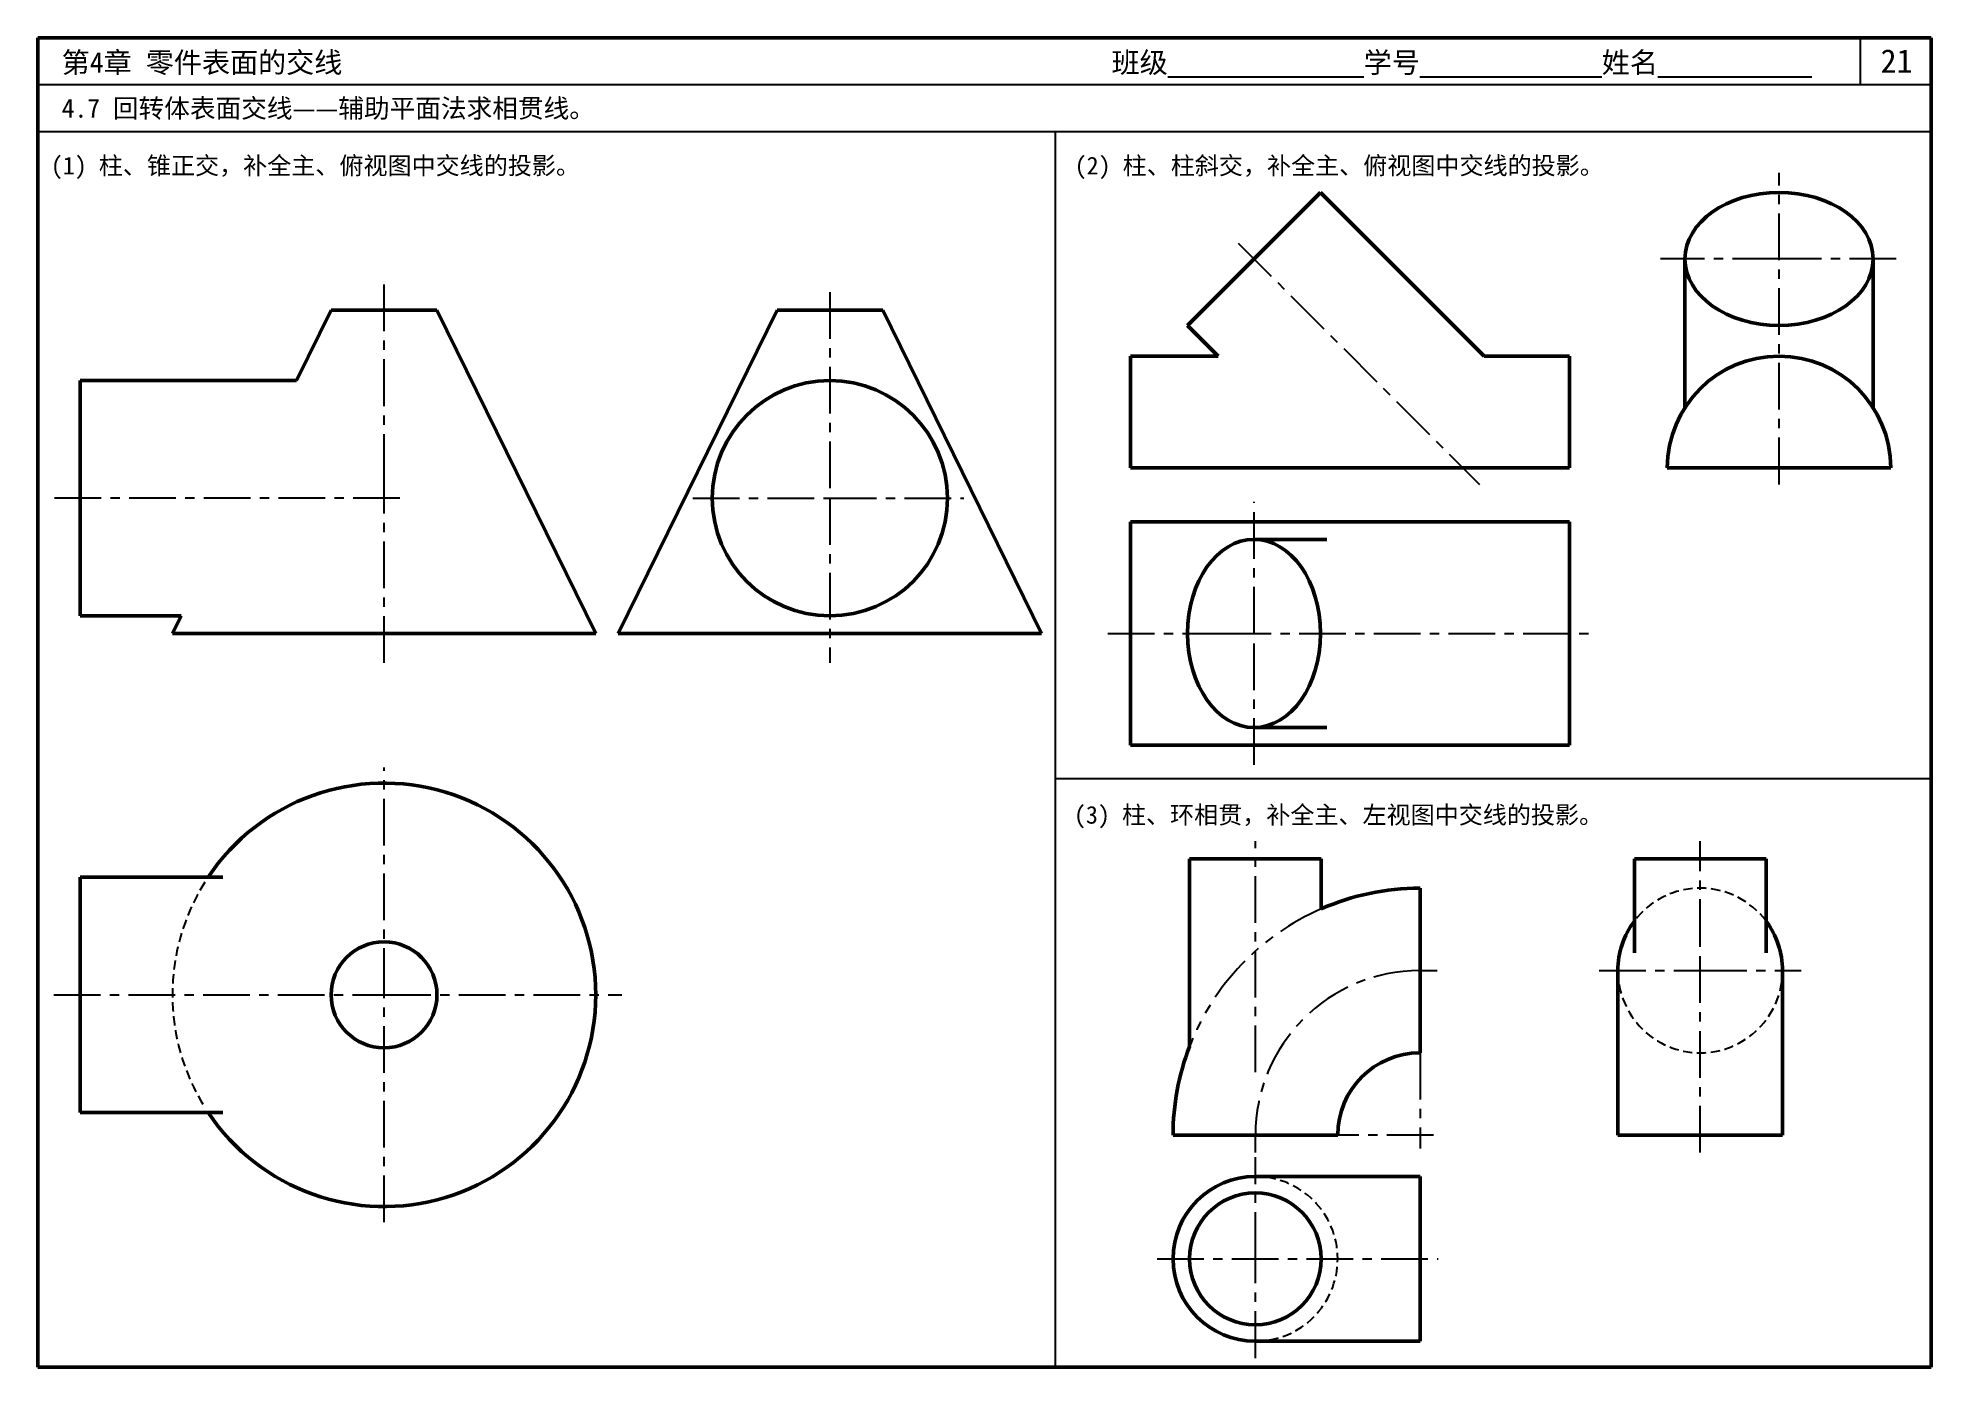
# Model space of a CAD drawing. Header units: millimetres. Extents: x 0 to 322, y 0 to 226.
import ezdxf

# ---------------------------------------------------------------- set-up
doc = ezdxf.new("R2010")
doc.units = ezdxf.units.MM
doc.header["$LTSCALE"] = 0.25
for name, pattern in [('CENTER', [50.8, 31.75, -6.35, 6.35, -6.35]), ('HIDDEN', [9.525, 6.35, -3.175]), ('PHANTOM', [63.5, 31.75, -6.35, 6.35, -6.35, 6.35, -6.35])]:
    doc.linetypes.add(name, pattern=pattern)
for name, color, linetype in [('双点划线层', 7, 'PHANTOM'), ('点画线层', 7, 'CENTER'), ('虚线层', 7, 'HIDDEN')]:
    doc.layers.add(name, color=color, linetype=linetype)
doc.layers.add('粗实线层', color=7, linetype='Continuous', lineweight=50)
doc.styles.add('宋体', font='SimSun.ttf', dxfattribs={"height": 3.5})

msp = doc.modelspace()

# ---------------------------------------------------------------- linework, layer by layer
at = {"lineweight": 50}
for p, q in [((322, 226), (0, 226)), ((0, 226), (0, 0)), ((322, 0), (322, 226)), ((0, 0), (322, 0))]:
    msp.add_line(p, q, dxfattribs=at)
for p, q in [((310, 218), (310, 226)), ((322, 218), (0, 218)), ((322, 210), (0, 210)), ((173, 210), (173, 0)), ((322, 100), (173, 100))]:
    msp.add_line(p, q)
at = {"layer": '双点划线层'}
msp.add_arc((235.07, 39.43), 42, 113.5782, 158.9605, dxfattribs=at)
at = {"layer": '点画线层'}
for p, q in [((296.13, 150.09), (296.13, 203.07)), ((204.13, 191.12), (245.19, 150.06)), ((296.13, 188.41), (275.95, 188.41)), ((316.08, 188.41), (296.13, 188.41)), ((58.88, 150.71), (58.88, 184.62)), ((134.71, 182.77), (134.71, 147.73)), ((58.88, 119.72), (58.88, 150.71)), ((61.54, 147.73), (2.74, 147.73)), ((111.42, 147.73), (134.71, 147.73)), ((134.71, 147.73), (134.71, 119.72)), ((134.71, 147.73), (157.49, 147.73)), ((206.84, 124.74), (206.84, 147.12)), ((181.95, 124.74), (201.82, 124.74)), ((201.82, 124.74), (265.12, 124.74)), ((206.84, 102.41), (206.84, 124.74)), ((58.88, 63.3), (58.88, 101.96)), ((207.07, 50.14), (207.07, 89.42)), ((282.73, 71.62), (282.73, 89.42)), ((282.73, 36.51), (282.73, 71.62)), ((235.07, 67.43), (238.01, 67.43)), ((265.53, 67.43), (282.73, 67.43)), ((282.73, 67.43), (299.89, 67.43)), ((2.74, 63.3), (58.88, 63.3)), ((58.88, 63.3), (99.32, 63.3)), ((58.88, 24.63), (58.88, 63.3)), ((235.07, 53.43), (235.07, 37.17)), ((207.07, 36.51), (207.07, 39.43)), ((237.36, 39.43), (221.07, 39.43)), ((207.07, 18.41), (207.07, 35.72)), ((190.39, 18.41), (238.18, 18.41)), ((207.07, 1.55), (207.07, 18.41))]:
    msp.add_line(p, q, dxfattribs=at)
msp.add_arc((235.07, 39.43), 28, 90, 180, dxfattribs=at)
at = {"layer": '粗实线层'}
for p, q in [((218.15, 199.72), (195.53, 177.09)), ((218.15, 199.72), (245.98, 171.89)), ((280.13, 188.41), (280.13, 163.14)), ((312.13, 188.41), (312.13, 163.14)), ((43.99, 167.73), (49.88, 179.73)), ((49.88, 179.73), (67.88, 179.73)), ((94.88, 124.73), (67.88, 179.73)), ((98.71, 124.73), (125.71, 179.73)), ((125.71, 179.73), (143.71, 179.73)), ((170.71, 124.73), (143.71, 179.73)), ((195.53, 177.09), (200.73, 171.89)), ((185.82, 171.89), (185.82, 152.89)), ((200.73, 171.89), (185.82, 171.89)), ((260.49, 171.89), (245.98, 171.89)), ((260.49, 152.89), (260.49, 171.89)), ((7.18, 167.73), (7.18, 127.73)), ((7.18, 167.73), (43.99, 167.73)), ((260.49, 152.89), (185.82, 152.89)), ((315.13, 152.89), (277.13, 152.89)), ((260.49, 143.74), (185.82, 143.74)), ((185.82, 143.74), (185.82, 105.74)), ((260.49, 105.74), (260.49, 143.74)), ((206.84, 140.74), (219.25, 140.74)), ((7.18, 127.73), (24.35, 127.73)), ((22.88, 124.73), (24.35, 127.73)), ((22.88, 124.73), (94.88, 124.73)), ((98.71, 124.73), (170.71, 124.73)), ((206.84, 108.74), (219.25, 108.74)), ((260.49, 105.74), (185.82, 105.74)), ((218.27, 86.43), (195.87, 86.43)), ((195.87, 54.51), (195.87, 86.43)), ((218.27, 77.92), (218.27, 86.43)), ((293.93, 86.43), (271.53, 86.43)), ((271.53, 70.43), (271.53, 86.43)), ((293.93, 70.43), (293.93, 86.43)), ((7.18, 83.3), (7.18, 43.3)), ((7.18, 83.3), (31.44, 83.3)), ((235.07, 53.43), (235.07, 81.43)), ((268.73, 39.43), (268.73, 67.43)), ((296.73, 67.43), (296.73, 39.43)), ((7.18, 43.3), (31.44, 43.3)), ((193.07, 39.43), (221.07, 39.43)), ((268.73, 39.43), (296.73, 39.43)), ((207.07, 32.41), (235.07, 32.41)), ((235.07, 4.41), (235.07, 32.41)), ((235.07, 4.41), (207.07, 4.41))]:
    msp.add_line(p, q, dxfattribs=at)
for centre, radius in [((134.71, 147.73), 20), ((58.88, 63.3), 9), ((207.07, 18.41), 11.2)]:
    msp.add_circle(centre, radius, dxfattribs=at)
for centre, radius, start, end in [((296.13, 152.89), 19, 0, 180), ((58.88, 63.3), 36, 213.749, 146.251), ((235.07, 39.43), 42, 90, 113.5782), ((282.73, 67.43), 14, 143.1301, 180), ((282.73, 67.43), 14, 0, 36.8699), ((235.07, 39.43), 42, 158.9605, 180), ((235.07, 39.43), 14, 90, 180), ((207.07, 18.41), 14, 90, 270)]:
    msp.add_arc(centre, radius, start, end, dxfattribs=at)
for centre, major_axis in [((296.13, 188.41), (-16, 0)), ((206.84, 124.74), (0, 16))]:
    msp.add_ellipse(centre, major_axis=major_axis, ratio=0.707107, dxfattribs=at)
at = {"layer": '虚线层'}
for centre, radius, start, end in [((58.88, 63.3), 36, 147.9082, 212.0918), ((282.73, 67.43), 14, 36.8699, 143.1301), ((282.73, 67.43), 14, 180, 0), ((207.07, 18.41), 14, 270, 90)]:
    msp.add_arc(centre, radius, start, end, dxfattribs=at)

# ---------------------------------------------------------------- texts
at = {"style": '宋体'}
for s, height, p in [('第4章 零件表面的交线', 3.5, (4.05, 220.07)), ('班级%%U              %%U学号%%U             %%U姓名%%U           ', 3.5, (182.61, 220.07)), ('21', 4, (313.4, 220.07)), ('4.7 回转体表面交线——辅助平面法求相贯线。', 3.2, (4.05, 212.43)), ('(1) 柱、锥正交，补全主、俯视图中交线的投影。', 3, (2.2, 202.79)), ('(2) 柱、柱斜交，补全主、俯视图中交线的投影。', 3, (176.33, 202.79)), ('(3) 柱、环相贯，补全主、左视图中交线的投影。', 3, (176.21, 92.4))]:
    msp.add_text(s, height=height, dxfattribs=at).set_placement(p)

doc.saveas('drawing.dxf')
